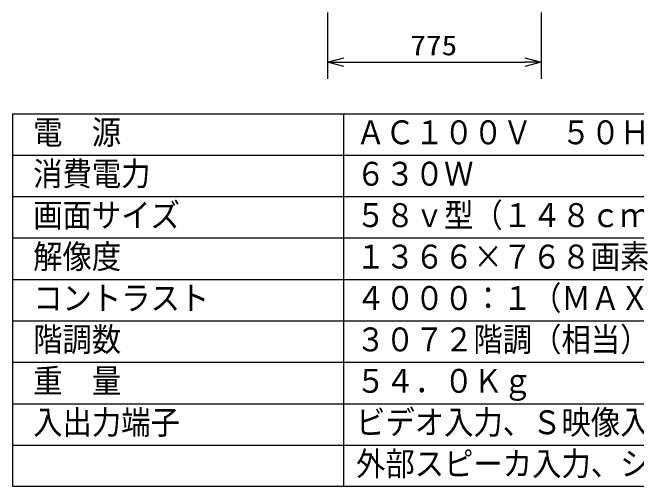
# Model space of a CAD drawing. Units: millimetres, scale not verified. Extents: x -63 to 63, y -57 to 57.
# Drawn here: x -62.5 to 12.9, y -56.5 to 0.7 of the extents above; entities that cross this region are included whole.
import ezdxf
from ezdxf.enums import TextEntityAlignment as Align

# ---------------------------------------------------------------- set-up
doc = ezdxf.new("R2010")
doc.units = ezdxf.units.MM
doc.header["$LTSCALE"] = 0.190236
doc.header["$PDMODE"] = 32
doc.header["$PDSIZE"] = 0.0951
doc.layers.add('0-2_MOJI1', color=3, linetype='Continuous')
doc.layers.add('0-3_WAKU', color=7, linetype='Continuous')
doc.styles.add('ＭＳ ゴシック', font='')
doc.styles.get('ＭＳ ゴシック').set_extended_font_data('MS Gothic')

# ---------------------------------------------------------------- blocks, each defined once
blk = doc.blocks.new('_OPEN30')
at = {"layer": '0-3_WAKU'}
blk.add_line((0, 0), (-1, 0), dxfattribs=at)
blk.add_lwpolyline([(-1, 0.26795), (0, 0), (-1, -0.26795)], dxfattribs=at)

msp = doc.modelspace()

# ---------------------------------------------------------------- linework, layer by layer
at = {"layer": '0-2_MOJI1'}
for p, q in [((-24.4605, 0.7212), (-24.4605, -7.2788)), ((1.3729, 0.7212), (1.3729, -7.2788)), ((-22.4605, -5.2788), (-0.6271, -5.2788))]:
    msp.add_line(p, q, dxfattribs=at)
at = {"layer": '0-3_WAKU', "color": 4}
for p, q in [((-62.5001, -11.5), (62.5001, -11.5)), ((-62.5001, -11.5), (-62.5001, -56.5001)), ((-22.5, -11.5), (-22.5, -56.5001)), ((62.5001, -56.5001), (-62.5001, -56.5001))]:
    msp.add_line(p, q, dxfattribs=at)
at = {"layer": '0-3_WAKU', "color": 1}
for p, q in [((-62.5001, -16.5), (62.5001, -16.5)), ((-62.5001, -21.5), (62.5001, -21.5)), ((-62.5001, -26.5), (62.5001, -26.5)), ((-62.5001, -31.5001), (62.5001, -31.5001)), ((-62.5001, -36.5001), (62.5001, -36.5001)), ((-62.5001, -41.5001), (62.5001, -41.5001)), ((-62.5001, -46.5001), (62.5001, -46.5001)), ((-62.5001, -51.5001), (62.5001, -51.5001))]:
    msp.add_line(p, q, dxfattribs=at)
at = {"layer": '0-3_WAKU'}
msp.add_point((1.3729, -5.2788), dxfattribs=at)

# ---------------------------------------------------------------- block references
at = {"layer": '0-2_MOJI1', "xscale": 2, "yscale": 2, "rotation": 180}
msp.add_blockref('_OPEN30', (-24.4605, -5.2788), dxfattribs=at)
at = {"layer": '0-2_MOJI1', "xscale": 2, "yscale": 2}
msp.add_blockref('_OPEN30', (1.3729, -5.2788), dxfattribs=at)

# ---------------------------------------------------------------- texts
at = {"layer": '0-2_MOJI1', "style": 'ＭＳ ゴシック', "width": 1.15}
msp.add_text('775', height=2.406, dxfattribs=at).set_placement((-14.4309, -5.1692), align=Align.BOTTOM_LEFT)
at = {"layer": '0-2_MOJI1', "color": 2, "style": 'ＭＳ ゴシック', "width": 0.9}
for s, height, p in [('電  源', 2.886, (-60.0001, -16.0551)), ('ＡＣ１００Ｖ\u3000５０Ｈｚ／６０Ｈｚ', 2.887, (-21, -16.0551)), ('消費電力', 2.887, (-60.0001, -21.0552)), ('６３０Ｗ', 2.887, (-21, -21.0552)), ('画面サイズ', 2.887, (-60.0001, -26.0552)), ('５８ｖ型（１４８ｃｍ）／１６：９', 2.887, (-21, -26.0552)), ('解像度', 2.887, (-60.0001, -31.0552)), ('１３６６×７６８画素', 2.887, (-21, -31.0552)), ('コントラスト', 2.887, (-60.0001, -36.0552)), ('４０００：１（ＭＡＸ\u3000１００００：１）', 2.887, (-21, -36.0552)), ('階調数', 2.887, (-60.0001, -41.0552)), ('３０７２階調（相当）', 2.887, (-21, -41.0552)), ('重\u3000量', 2.887, (-60.0001, -46.0552)), ('５４．０Ｋｇ', 2.887, (-21, -46.0552)), ('入出力端子', 2.887, (-60.0001, -51.0552)), ('ビデオ入力、Ｓ映像入力、ＰＣ入力', 2.887, (-21, -51.0552)), ('外部スピーカ入力、シリアル', 2.887, (-21, -56.0552))]:
    msp.add_text(s, height=height, dxfattribs=at).set_placement(p, align=Align.BOTTOM_LEFT)

doc.saveas('drawing.dxf')
